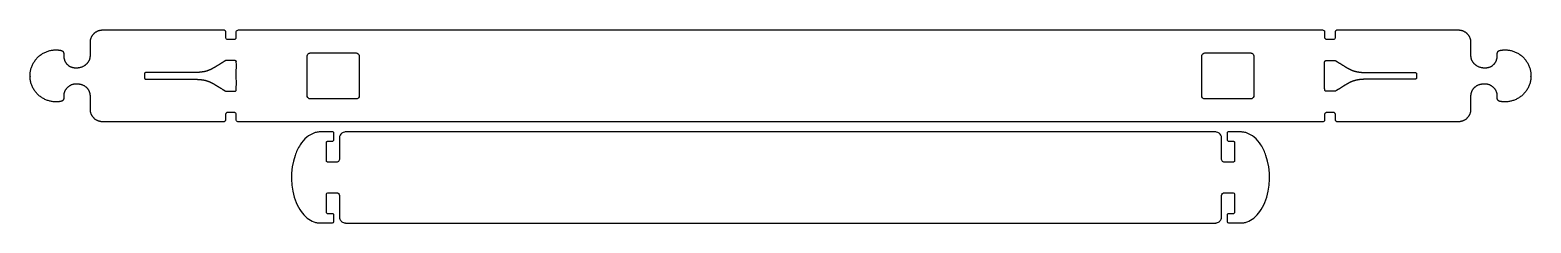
# Model space of a CAD drawing. Header units: millimetres. Extents: x 406 to 896, y 223 to 286.
import ezdxf

# ---------------------------------------------------------------- set-up
doc = ezdxf.new("R2010")
doc.units = ezdxf.units.MM
doc.layers.add('vector-cut', color=5, linetype='Continuous', true_color=0x0000ff)

msp = doc.modelspace()

# ---------------------------------------------------------------- linework, layer by layer
at = {"layer": 'vector-cut'}
for points in [[(429.34, 285.59), (469.08, 285.59)], [(473.75, 285.59), (827.71, 285.59)], [(832.37, 285.59), (872.12, 285.59)], [(788.23, 264.3), (788.23, 264.56), (788.23, 266.66), (788.23, 270.86), (788.23, 275.24), (788.23, 276.34), (788.23, 276.88)], [(789.23, 278.07), (797.02, 278.07), (801.95, 278.07), (803.52, 278.07), (804.08, 278.07)], [(805.23, 276.84), (805.23, 276.58), (805.23, 274.48), (805.23, 270.29), (805.23, 265.9), (805.23, 264.81), (805.23, 264.26)], [(804.23, 263.07), (796.45, 263.07), (792.48, 263.07), (790.2, 263.07), (789.6, 263.07), (789.3, 263.07)], [(469.08, 255.59), (429.34, 255.59)], [(827.71, 255.59), (473.75, 255.59)], [(872.12, 255.59), (832.37, 255.59)], [(792.71, 252.26), (508.75, 252.26)], [(801.27, 252.26), (796.88, 252.26)], [(508.75, 222.5), (792.71, 222.5)]]:
    msp.add_lwpolyline(points, dxfattribs=at)
for points, weights, knots in [([(429.34, 255.59), (427.04, 255.64), (425.43, 257.29), (425.43, 259.59), (425.43, 261.06), (425.43, 262.53), (425.43, 264.01), (425.39, 265.92), (424.18, 267.4), (421.69, 267.87), (421.18, 267.92), (420.64, 267.92), (418.33, 267.87), (416.72, 266.22), (416.72, 263.92), (416.72, 263.7), (416.72, 263.47), (416.72, 263.25), (416.72, 262.75), (416.41, 262.37), (415.92, 262.27), (415.36, 262.15), (414.79, 262.1), (414.22, 262.1), (409.29, 262.1), (405.78, 265.56), (405.73, 270.49), (405.73, 270.52), (405.73, 270.55), (405.73, 270.57), (405.73, 270.61), (405.73, 270.65), (405.73, 270.68), (405.78, 275.62), (409.29, 279.08), (414.22, 279.08), (414.79, 279.08), (415.36, 279.02), (415.92, 278.91), (416.41, 278.81), (416.72, 278.42), (416.72, 277.93), (416.72, 277.7), (416.72, 277.48), (416.72, 277.26), (416.72, 274.96), (418.18, 273.31), (420.54, 273.26), (420.76, 273.26), (421.31, 273.26), (421.6, 273.28), (424.05, 273.75), (425.39, 275.26), (425.43, 277.17), (425.43, 278.64), (425.43, 280.12), (425.43, 281.59), (425.43, 283.89), (427.04, 285.54), (429.34, 285.59)], [0.990991693751, 0.804799302843, 0.807802071592, 1, 1, 1, 1, 0.83893744901, 0.80552313214, 0.926582958481, 0.939995913026, 0.939995913026, 0.763372274045, 0.766220726076, 0.948541269122, 0.948541269122, 0.948541269122, 0.948541269122, 0.806153689655, 0.806153689655, 0.948541269122, 0.96839467405, 0.992017760586, 1.01941052873, 0.821913289792, 0.820370389805, 1.01478182877, 1.01478182877, 1.01478182877, 1.01478182877, 1.01478182877, 1.01478182877, 1.01478182877, 0.820370389805, 0.821913289792, 1.01941052873, 0.992017760586, 0.96839467405, 0.948541269122, 0.806153689655, 0.806153689655, 0.948541269122, 0.948541269122, 0.948541269122, 0.948541269122, 0.766220726076, 0.754281725379, 0.93090536436, 0.939995913026, 0.939995913026, 0.932063860379, 0.811004067086, 0.838937437519, 0.999999866386, 0.999999866386, 0.999999866386, 0.999999866386, 0.807816513295, 0.804799651421, 0.990949280766], [232.42771, 232.42771, 232.42771, 232.42771, 238.612501, 238.612501, 238.612501, 243.031673, 243.031673, 243.031673, 248.333343, 248.333343, 249.842589, 249.842589, 249.842589, 256.02761, 256.02761, 256.02761, 256.559459, 256.559459, 256.559459, 257.928154, 257.928154, 257.928154, 259.763578, 259.763578, 259.763578, 272.99668, 272.99668, 272.99668, 273.012196, 273.012196, 273.012196, 273.034289, 273.034289, 273.034289, 286.267392, 286.267392, 286.267392, 288.102816, 288.102816, 288.102816, 289.471511, 289.471511, 289.471511, 290.00336, 290.00336, 290.00336, 296.188381, 296.188381, 296.898105, 296.898105, 297.697627, 297.697627, 302.999296, 302.999296, 302.999296, 307.418468, 307.418468, 307.418468, 313.60279, 313.60279, 313.60279, 313.60279]), ([(872.12, 285.59), (874.42, 285.54), (876.03, 283.89), (876.03, 281.59), (876.03, 280.12), (876.03, 278.64), (876.03, 277.17), (876.07, 275.26), (877.41, 273.75), (879.86, 273.28), (880.15, 273.26), (880.69, 273.26), (880.92, 273.26), (883.28, 273.31), (884.74, 274.96), (884.74, 277.26), (884.74, 277.48), (884.74, 277.7), (884.74, 277.93), (884.74, 278.42), (885.05, 278.81), (885.53, 278.91), (886.1, 279.02), (886.67, 279.08), (887.24, 279.08), (892.16, 279.08), (895.67, 275.62), (895.73, 270.68), (895.73, 270.65), (895.73, 270.61), (895.73, 270.57), (895.73, 270.55), (895.73, 270.52), (895.73, 270.49), (895.67, 265.56), (892.16, 262.1), (887.24, 262.1), (886.67, 262.1), (886.1, 262.15), (885.53, 262.27), (885.05, 262.37), (884.74, 262.75), (884.74, 263.25), (884.74, 263.47), (884.74, 263.7), (884.74, 263.92), (884.74, 266.22), (883.13, 267.87), (880.82, 267.92), (880.28, 267.92), (879.77, 267.87), (877.28, 267.4), (876.07, 265.92), (876.03, 264.01), (876.03, 262.53), (876.03, 261.06), (876.03, 259.59), (876.03, 257.29), (874.42, 255.64), (872.12, 255.59)], [0.990991692092, 0.804799194317, 0.807801919082, 0.999999866386, 0.999999866386, 0.999999866386, 0.999999866386, 0.838937437519, 0.811004067086, 0.932063860379, 0.939995913026, 0.939995913026, 0.93090536436, 0.754281725379, 0.766220726076, 0.948541269122, 0.948541269122, 0.948541269122, 0.948541269122, 0.806153689655, 0.806153689655, 0.948541269122, 0.96839467405, 0.992017760586, 1.01941052873, 0.821913289792, 0.820370389805, 1.01478182877, 1.01478182877, 1.01478182877, 1.01478182877, 1.01478182877, 1.01478182877, 1.01478182877, 0.820370389805, 0.821913289792, 1.01941052873, 0.992017760586, 0.96839467405, 0.948541269122, 0.806153689655, 0.806153689655, 0.948541269122, 0.948541269122, 0.948541269122, 0.948541269122, 0.766220726076, 0.763372274045, 0.939995913026, 0.939995913026, 0.926582958481, 0.80552313214, 0.83893744901, 1, 1, 1, 1, 0.807802071592, 0.804799302843, 0.990991693751], [101.570991, 101.570991, 101.570991, 101.570991, 107.755783, 107.755783, 107.755783, 112.174955, 112.174955, 112.174955, 117.476625, 117.476625, 118.276146, 118.276146, 118.98587, 118.98587, 125.170891, 125.170891, 125.170891, 125.70274, 125.70274, 125.70274, 127.071435, 127.071435, 127.071435, 128.90686, 128.90686, 128.90686, 142.139962, 142.139962, 142.139962, 142.162055, 142.162055, 142.162055, 142.177571, 142.177571, 142.177571, 155.410673, 155.410673, 155.410673, 157.246098, 157.246098, 157.246098, 158.614792, 158.614792, 158.614792, 159.146641, 159.146641, 159.146641, 165.331662, 165.331662, 165.331662, 166.840908, 166.840908, 172.142579, 172.142579, 172.142579, 176.56175, 176.56175, 176.56175, 182.746541, 182.746541, 182.746541, 182.746541]), ([(464.1, 268.77), (464.55, 268.58), (465.42, 268.17), (466.65, 267.4), (467.24, 267.04), (467.83, 266.68), (468.41, 266.31), (468.59, 266.2), (468.77, 266.09), (468.96, 265.98), (469.13, 265.87), (469.3, 265.76), (469.47, 265.66), (469.52, 265.63), (469.57, 265.61), (469.63, 265.6), (469.66, 265.59), (469.69, 265.59), (469.71, 265.59), (469.77, 265.59), (469.83, 265.59), (469.89, 265.59), (470.02, 265.59), (470.15, 265.59), (470.28, 265.59), (470.8, 265.59), (471.32, 265.59), (471.83, 265.59), (471.96, 265.59), (472.09, 265.59), (472.22, 265.59), (472.28, 265.59), (472.35, 265.59), (472.41, 265.59), (472.47, 265.59), (472.54, 265.59), (472.6, 265.59), (472.87, 265.6), (473.08, 265.82), (473.08, 266.09), (473.08, 269.08), (473.08, 272.08), (473.08, 275.07), (473.08, 275.24), (473.02, 275.39), (472.88, 275.49), (472.81, 275.54), (472.75, 275.57), (472.67, 275.58), (472.6, 275.59), (472.53, 275.59), (472.46, 275.59), (472.23, 275.59), (472.01, 275.59), (471.78, 275.59), (471.43, 275.59), (471.08, 275.59), (470.73, 275.59), (470.56, 275.59), (470.38, 275.59), (470.2, 275.59), (470.12, 275.59), (470.03, 275.59), (469.94, 275.59), (469.9, 275.59), (469.85, 275.59), (469.81, 275.59), (469.78, 275.59), (469.74, 275.59), (469.71, 275.59), (469.62, 275.58), (469.55, 275.56), (469.48, 275.52), (469.46, 275.51), (469.44, 275.5), (469.42, 275.49), (469.36, 275.45), (469.3, 275.41), (469.24, 275.37), (469.11, 275.3), (468.99, 275.22), (468.87, 275.14), (468.62, 274.99), (468.38, 274.84), (468.13, 274.69), (467.67, 274.4), (467.2, 274.11), (466.73, 273.82)], [0.996740578125, 0.996088836215, 0.996088836215, 1, 1, 1, 1, 1, 1, 1, 1, 1, 1, 1, 1, 1, 1, 1, 1, 1, 1, 1, 1, 1, 1, 1, 1, 1, 1, 1, 1, 1, 1, 1, 1, 1, 1, 1, 1, 1, 1, 1, 1, 1, 1, 1, 1, 1, 1, 1, 1, 1, 1, 1, 1, 1, 1, 1, 1, 1, 1, 1, 1, 1, 1, 1, 1, 1, 1, 1, 1, 1, 1, 1, 1, 1, 1, 1, 1, 1, 1, 1, 1, 1, 1, 1, 1, 1], [-15.052734, -15.052734, -15.052734, -15.052734, -13.003804, -10.954873, -10.954873, -10.200624, -10.200624, -10.200624, -9.267902, -9.267902, -9.267902, -8.33518, -8.33518, -8.33518, -7.402458, -7.402458, -7.402458, -6.469737, -6.469737, -6.469737, -5.537015, -5.537015, -5.537015, -4.604293, -4.604293, -4.604293, -3.671572, -3.671572, -3.671572, -2.73885, -2.73885, -2.73885, -1.806128, -1.806128, -1.806128, -0.873407, -0.873407, -0.873407, 0.059315, 0.059315, 0.059315, 0.992037, 0.992037, 0.992037, 1.924759, 1.924759, 1.924759, 2.85748, 2.85748, 2.85748, 3.790202, 3.790202, 3.790202, 4.722924, 4.722924, 4.722924, 5.655645, 5.655645, 5.655645, 6.588367, 6.588367, 6.588367, 7.521089, 7.521089, 7.521089, 8.453811, 8.453811, 8.453811, 9.386532, 9.386532, 9.386532, 10.319254, 10.319254, 10.319254, 11.251976, 11.251976, 11.251976, 12.184697, 12.184697, 12.184697, 13.117419, 13.117419, 13.117419, 14.050141, 14.050141, 14.050141, 14.49428, 14.49428, 14.49428, 14.49428]), ([(837.36, 268.77), (836.91, 268.58), (836.04, 268.17), (834.8, 267.4), (834.22, 267.04), (833.63, 266.68), (833.05, 266.31), (832.87, 266.2), (832.68, 266.09), (832.5, 265.98), (832.33, 265.87), (832.16, 265.76), (831.99, 265.66), (831.94, 265.63), (831.89, 265.61), (831.83, 265.6), (831.8, 265.59), (831.77, 265.59), (831.74, 265.59), (831.69, 265.59), (831.63, 265.59), (831.57, 265.59), (831.44, 265.59), (831.31, 265.59), (831.18, 265.59), (830.66, 265.59), (830.14, 265.59), (829.62, 265.59), (829.5, 265.59), (829.37, 265.59), (829.24, 265.59), (829.18, 265.59), (829.11, 265.59), (829.05, 265.59), (828.99, 265.59), (828.92, 265.59), (828.86, 265.59), (828.59, 265.6), (828.37, 265.82), (828.37, 266.09), (828.37, 269.08), (828.37, 272.08), (828.37, 275.07), (828.37, 275.24), (828.44, 275.39), (828.58, 275.49), (828.64, 275.54), (828.71, 275.57), (828.79, 275.58), (828.86, 275.59), (828.93, 275.59), (829, 275.59), (829.23, 275.59), (829.45, 275.59), (829.68, 275.59), (830.03, 275.59), (830.38, 275.59), (830.73, 275.59), (830.9, 275.59), (831.08, 275.59), (831.25, 275.59), (831.34, 275.59), (831.43, 275.59), (831.52, 275.59), (831.56, 275.59), (831.6, 275.59), (831.65, 275.59), (831.68, 275.59), (831.72, 275.59), (831.75, 275.59), (831.83, 275.58), (831.91, 275.56), (831.98, 275.52), (832, 275.51), (832.02, 275.5), (832.04, 275.49), (832.1, 275.45), (832.16, 275.41), (832.22, 275.37), (832.34, 275.3), (832.47, 275.22), (832.59, 275.14), (832.84, 274.99), (833.08, 274.84), (833.33, 274.69), (833.79, 274.4), (834.26, 274.11), (834.73, 273.82)], [0.996740578125, 0.996088836215, 0.996088836215, 1, 1, 1, 1, 1, 1, 1, 1, 1, 1, 1, 1, 1, 1, 1, 1, 1, 1, 1, 1, 1, 1, 1, 1, 1, 1, 1, 1, 1, 1, 1, 1, 1, 1, 1, 1, 1, 1, 1, 1, 1, 1, 1, 1, 1, 1, 1, 1, 1, 1, 1, 1, 1, 1, 1, 1, 1, 1, 1, 1, 1, 1, 1, 1, 1, 1, 1, 1, 1, 1, 1, 1, 1, 1, 1, 1, 1, 1, 1, 1, 1, 1, 1, 1, 1], [-15.052734, -15.052734, -15.052734, -15.052734, -13.003804, -10.954873, -10.954873, -10.200624, -10.200624, -10.200624, -9.267902, -9.267902, -9.267902, -8.33518, -8.33518, -8.33518, -7.402458, -7.402458, -7.402458, -6.469737, -6.469737, -6.469737, -5.537015, -5.537015, -5.537015, -4.604293, -4.604293, -4.604293, -3.671572, -3.671572, -3.671572, -2.73885, -2.73885, -2.73885, -1.806128, -1.806128, -1.806128, -0.873407, -0.873407, -0.873407, 0.059315, 0.059315, 0.059315, 0.992037, 0.992037, 0.992037, 1.924759, 1.924759, 1.924759, 2.85748, 2.85748, 2.85748, 3.790202, 3.790202, 3.790202, 4.722924, 4.722924, 4.722924, 5.655645, 5.655645, 5.655645, 6.588367, 6.588367, 6.588367, 7.521089, 7.521089, 7.521089, 8.453811, 8.453811, 8.453811, 9.386532, 9.386532, 9.386532, 10.319254, 10.319254, 10.319254, 11.251976, 11.251976, 11.251976, 12.184697, 12.184697, 12.184697, 13.117419, 13.117419, 13.117419, 14.050141, 14.050141, 14.050141, 14.49428, 14.49428, 14.49428, 14.49428]), ([(450.12, 271.69), (449.24, 271.69), (448.36, 271.69), (447.49, 271.69), (446.2, 271.69), (444.92, 271.69), (443.63, 271.69), (443.6, 271.69), (443.57, 271.69), (443.54, 271.69), (443.4, 271.67), (443.26, 271.6), (443.18, 271.48), (443.14, 271.42), (443.11, 271.36), (443.09, 271.29), (443.08, 271.22), (443.08, 271.15), (443.08, 271.08), (443.08, 270.93), (443.08, 270.77), (443.08, 270.62), (443.08, 270.47), (443.08, 270.32), (443.08, 270.16), (443.08, 270.11), (443.08, 269.99), (443.09, 269.94), (443.09, 269.87), (443.11, 269.81), (443.15, 269.75), (443.22, 269.62), (443.34, 269.53), (443.48, 269.5), (443.53, 269.49), (443.57, 269.49), (443.61, 269.49), (444.38, 269.49), (445.14, 269.49), (445.91, 269.49), (448.9, 269.49), (451.9, 269.49), (452.65, 269.49), (453.45, 269.49), (454.26, 269.49), (455.07, 269.49), (455.52, 269.49), (456.44, 269.49), (457.12, 269.49), (457.57, 269.49), (458.01, 269.49), (458.45, 269.49), (458.68, 269.49), (458.9, 269.49), (459.12, 269.49), (459.3, 269.49), (459.47, 269.49), (459.65, 269.49), (459.73, 269.49), (459.82, 269.49), (459.9, 269.48), (460.32, 269.47), (462.51, 269.35), (463.65, 268.95), (464.1, 268.77)], [1, 1, 1, 1, 1, 1, 1, 1, 1, 1, 1, 1, 1, 1, 1, 1, 1, 1, 1, 1, 1, 1, 1, 1, 1, 1, 1, 1, 1, 1, 1, 1, 1, 1, 1, 1, 1, 1, 1, 1, 1, 1, 1, 1, 1, 1, 1, 1, 1, 1, 1, 1, 1, 1, 1, 1, 1, 1, 1, 1, 1, 1, 1, 0.997392320036, 0.996740578125], [24.035862, 24.035862, 24.035862, 24.035862, 24.309339, 24.309339, 24.309339, 25.242061, 25.242061, 25.242061, 26.174783, 26.174783, 26.174783, 27.107504, 27.107504, 27.107504, 28.040226, 28.040226, 28.040226, 28.972948, 28.972948, 28.972948, 29.905669, 29.905669, 29.905669, 30.838391, 30.838391, 30.838391, 31.771113, 31.771113, 31.771113, 32.703835, 32.703835, 32.703835, 33.636556, 33.636556, 33.636556, 34.569278, 34.569278, 34.569278, 35.502, 35.502, 35.502, 36.434721, 36.434721, 36.434721, 37.367443, 37.367443, 37.367443, 38.300165, 38.300165, 38.300165, 39.232886, 39.232886, 39.232886, 40.165608, 40.165608, 40.165608, 41.09833, 41.09833, 41.09833, 41.216306, 41.216306, 41.216306, 41.758514, 45.856375, 45.856375, 45.856375, 45.856375]), ([(464.1, 272.41), (463.65, 272.22), (462.51, 271.82), (460.32, 271.7), (459.9, 271.69), (459.82, 271.69), (459.73, 271.69), (459.65, 271.69), (459.47, 271.68), (459.3, 271.68), (459.12, 271.68), (458.9, 271.68), (458.68, 271.68), (458.45, 271.68), (458.01, 271.68), (457.57, 271.68), (457.12, 271.68), (456.44, 271.68), (455.52, 271.68), (455.07, 271.68), (454.26, 271.68), (453.45, 271.68), (452.65, 271.68), (452.27, 271.69), (451.34, 271.69), (450.12, 271.69)], [0.996740578125, 0.997392320036, 1, 1, 1, 1, 1, 1, 1, 1, 1, 1, 1, 1, 1, 1, 1, 1, 1, 1, 1, 1, 1, 1, 1, 1], [-45.856375, -45.856375, -45.856375, -45.856375, -41.758514, -41.216306, -41.216306, -41.216306, -41.09833, -41.09833, -41.09833, -40.165608, -40.165608, -40.165608, -39.232886, -39.232886, -39.232886, -38.300165, -38.300165, -38.300165, -37.367443, -37.367443, -37.367443, -36.434721, -36.434721, -36.434721, -35.96836, -35.96836, -35.96836, -35.96836]), ([(466.73, 273.82), (466.35, 273.59), (465.31, 272.96), (464.55, 272.59), (464.1, 272.41)], [0.999679163022, 0.999083321958, 0.996088836215, 0.996088836215, 0.996740578125], [11.467105, 11.467105, 11.467105, 11.467105, 13.003804, 15.052734, 15.052734, 15.052734, 15.052734]), ([(834.73, 273.82), (835.11, 273.59), (836.14, 272.96), (836.91, 272.59), (837.36, 272.41)], [0.999679163022, 0.999083321958, 0.996088836215, 0.996088836215, 0.996740578125], [11.467105, 11.467105, 11.467105, 11.467105, 13.003804, 15.052734, 15.052734, 15.052734, 15.052734]), ([(837.36, 272.41), (837.81, 272.22), (838.95, 271.82), (841.14, 271.7), (841.56, 271.69), (841.64, 271.69), (841.73, 271.69), (841.81, 271.69), (841.99, 271.68), (842.16, 271.68), (842.34, 271.68), (842.56, 271.68), (842.78, 271.68), (843, 271.68), (843.45, 271.68), (843.89, 271.68), (844.33, 271.68), (845.02, 271.68), (845.94, 271.68), (846.39, 271.68), (847.2, 271.68), (848.01, 271.68), (848.81, 271.68), (849.19, 271.69), (850.12, 271.69), (851.34, 271.69)], [0.996740578125, 0.997392320036, 1, 1, 1, 1, 1, 1, 1, 1, 1, 1, 1, 1, 1, 1, 1, 1, 1, 1, 1, 1, 1, 1, 1, 1], [-45.856375, -45.856375, -45.856375, -45.856375, -41.758514, -41.216306, -41.216306, -41.216306, -41.09833, -41.09833, -41.09833, -40.165608, -40.165608, -40.165608, -39.232886, -39.232886, -39.232886, -38.300165, -38.300165, -38.300165, -37.367443, -37.367443, -37.367443, -36.434721, -36.434721, -36.434721, -35.96836, -35.96836, -35.96836, -35.96836]), ([(851.34, 271.69), (852.22, 271.69), (853.09, 271.69), (853.97, 271.69), (855.26, 271.69), (856.54, 271.69), (857.83, 271.69), (857.86, 271.69), (857.89, 271.69), (857.92, 271.69), (858.06, 271.67), (858.19, 271.6), (858.28, 271.48), (858.32, 271.42), (858.35, 271.36), (858.36, 271.29), (858.38, 271.22), (858.37, 271.15), (858.37, 271.08), (858.37, 270.93), (858.37, 270.77), (858.37, 270.62), (858.37, 270.47), (858.37, 270.32), (858.37, 270.16), (858.37, 270.11), (858.38, 269.99), (858.37, 269.94), (858.37, 269.87), (858.35, 269.81), (858.31, 269.75), (858.24, 269.62), (858.12, 269.53), (857.98, 269.5), (857.93, 269.49), (857.89, 269.49), (857.85, 269.49), (857.08, 269.49), (856.32, 269.49), (855.55, 269.49), (852.56, 269.49), (849.56, 269.49), (848.81, 269.49), (848.01, 269.49), (847.2, 269.49), (846.39, 269.49), (845.94, 269.49), (845.02, 269.49), (844.33, 269.49), (843.89, 269.49), (843.45, 269.49), (843, 269.49), (842.78, 269.49), (842.56, 269.49), (842.34, 269.49), (842.16, 269.49), (841.99, 269.49), (841.81, 269.49), (841.73, 269.49), (841.64, 269.49), (841.56, 269.48), (841.14, 269.47), (838.95, 269.35), (837.81, 268.95), (837.36, 268.77)], [1, 1, 1, 1, 1, 1, 1, 1, 1, 1, 1, 1, 1, 1, 1, 1, 1, 1, 1, 1, 1, 1, 1, 1, 1, 1, 1, 1, 1, 1, 1, 1, 1, 1, 1, 1, 1, 1, 1, 1, 1, 1, 1, 1, 1, 1, 1, 1, 1, 1, 1, 1, 1, 1, 1, 1, 1, 1, 1, 1, 1, 1, 1, 0.997392320036, 0.996740578125], [24.035862, 24.035862, 24.035862, 24.035862, 24.309339, 24.309339, 24.309339, 25.242061, 25.242061, 25.242061, 26.174783, 26.174783, 26.174783, 27.107504, 27.107504, 27.107504, 28.040226, 28.040226, 28.040226, 28.972948, 28.972948, 28.972948, 29.905669, 29.905669, 29.905669, 30.838391, 30.838391, 30.838391, 31.771113, 31.771113, 31.771113, 32.703835, 32.703835, 32.703835, 33.636556, 33.636556, 33.636556, 34.569278, 34.569278, 34.569278, 35.502, 35.502, 35.502, 36.434721, 36.434721, 36.434721, 37.367443, 37.367443, 37.367443, 38.300165, 38.300165, 38.300165, 39.232886, 39.232886, 39.232886, 40.165608, 40.165608, 40.165608, 41.09833, 41.09833, 41.09833, 41.216306, 41.216306, 41.216306, 41.758514, 45.856375, 45.856375, 45.856375, 45.856375])]:
    msp.add_rational_spline(points, weights, degree=3, knots=knots, dxfattribs=at)
for points, knots in [([(469.08, 285.59), (469.36, 285.59), (469.58, 285.36), (469.58, 285.09), (469.58, 284.73), (469.58, 284.38), (469.58, 284.02), (469.58, 283.85), (469.58, 283.68), (469.58, 283.51), (469.58, 283.43), (469.58, 283.34), (469.58, 283.26), (469.58, 283.22), (469.58, 283.17), (469.58, 283.13), (469.58, 283.07), (469.59, 283.01), (469.6, 282.96), (469.65, 282.78), (469.79, 282.65), (469.96, 282.6), (470.05, 282.58), (470.13, 282.59), (470.22, 282.59), (470.31, 282.59), (470.41, 282.59), (470.5, 282.59), (470.86, 282.59), (471.21, 282.59), (471.57, 282.59), (471.81, 282.59), (472.05, 282.59), (472.14, 282.59), (472.2, 282.59), (472.26, 282.59), (472.32, 282.59), (472.37, 282.59), (472.42, 282.59), (472.47, 282.59), (472.56, 282.6), (472.64, 282.61), (472.72, 282.64), (472.87, 282.7), (473, 282.8), (473.06, 282.96), (473.08, 283.02), (473.08, 283.07), (473.08, 283.13), (473.08, 283.17), (473.08, 283.22), (473.08, 283.26), (473.08, 283.34), (473.08, 283.43), (473.08, 283.51), (473.08, 283.68), (473.08, 283.85), (473.08, 284.02), (473.08, 284.38), (473.08, 284.73), (473.08, 285.09), (473.08, 285.25), (473.19, 285.38), (473.31, 285.47), (473.44, 285.55), (473.6, 285.59), (473.75, 285.59)], [52.72475, 52.72475, 52.72475, 52.72475, 53.72475, 53.72475, 53.72475, 54.72475, 54.72475, 54.72475, 55.72475, 55.72475, 55.72475, 56.72475, 56.72475, 56.72475, 57.72475, 57.72475, 57.72475, 58.72475, 58.72475, 58.72475, 59.72475, 59.72475, 59.72475, 60.72475, 60.72475, 60.72475, 61.72475, 61.72475, 61.72475, 62.72475, 62.72475, 62.72475, 63.72475, 63.72475, 63.72475, 64.72475, 64.72475, 64.72475, 65.72475, 65.72475, 65.72475, 66.72475, 66.72475, 66.72475, 67.72475, 67.72475, 67.72475, 68.72475, 68.72475, 68.72475, 69.72475, 69.72475, 69.72475, 70.72475, 70.72475, 70.72475, 71.72475, 71.72475, 71.72475, 72.72475, 72.72475, 72.72475, 73.72475, 73.72475, 73.72475, 74.72475, 74.72475, 74.72475, 74.72475]), ([(827.71, 285.59), (827.86, 285.59), (828.02, 285.55), (828.15, 285.47), (828.27, 285.38), (828.37, 285.25), (828.37, 285.09), (828.37, 284.73), (828.37, 284.38), (828.37, 284.02), (828.37, 283.85), (828.37, 283.68), (828.37, 283.51), (828.37, 283.43), (828.37, 283.34), (828.37, 283.26), (828.37, 283.22), (828.37, 283.17), (828.37, 283.13), (828.37, 283.07), (828.38, 283.02), (828.4, 282.96), (828.45, 282.8), (828.59, 282.7), (828.74, 282.64), (828.82, 282.61), (828.9, 282.6), (828.99, 282.59), (829.04, 282.59), (829.09, 282.59), (829.14, 282.59), (829.2, 282.59), (829.26, 282.59), (829.32, 282.59), (829.41, 282.59), (829.65, 282.59), (829.89, 282.59), (830.25, 282.59), (830.6, 282.59), (830.96, 282.59), (831.05, 282.59), (831.15, 282.59), (831.24, 282.59), (831.33, 282.59), (831.41, 282.58), (831.49, 282.6), (831.67, 282.65), (831.81, 282.78), (831.86, 282.96), (831.87, 283.01), (831.87, 283.07), (831.87, 283.13), (831.87, 283.17), (831.87, 283.22), (831.87, 283.26), (831.87, 283.34), (831.87, 283.43), (831.87, 283.51), (831.87, 283.68), (831.87, 283.85), (831.87, 284.02), (831.87, 284.38), (831.87, 284.73), (831.87, 285.09), (831.87, 285.36), (832.1, 285.59), (832.37, 285.59)], [78.72475, 78.72475, 78.72475, 78.72475, 79.724751, 79.724751, 79.724751, 80.724751, 80.724751, 80.724751, 81.724751, 81.724751, 81.724751, 82.724751, 82.724751, 82.724751, 83.724751, 83.724751, 83.724751, 84.724751, 84.724751, 84.724751, 85.724751, 85.724751, 85.724751, 86.724751, 86.724751, 86.724751, 87.724751, 87.724751, 87.724751, 88.724751, 88.724751, 88.724751, 89.724751, 89.724751, 89.724751, 90.724751, 90.724751, 90.724751, 91.724751, 91.724751, 91.724751, 92.724751, 92.724751, 92.724751, 93.724751, 93.724751, 93.724751, 94.724751, 94.724751, 94.724751, 95.724751, 95.724751, 95.724751, 96.724751, 96.724751, 96.724751, 97.724751, 97.724751, 97.724751, 98.724751, 98.724751, 98.724751, 99.724751, 99.724751, 99.724751, 100.724751, 100.724751, 100.724751, 100.724751]), ([(497.23, 263.07), (499.82, 263.07), (502.42, 263.07), (505.01, 263.07), (506.33, 263.07), (507.66, 263.07), (508.98, 263.07), (509.74, 263.07), (510.5, 263.07), (511.26, 263.07), (511.46, 263.07), (511.66, 263.07), (511.85, 263.07), (511.96, 263.07), (512.06, 263.07), (512.16, 263.07), (512.21, 263.07), (512.26, 263.07), (512.31, 263.08), (512.48, 263.09), (512.63, 263.14), (512.77, 263.23), (512.96, 263.35), (513.1, 263.54), (513.18, 263.75), (513.21, 263.85), (513.23, 263.95), (513.23, 264.05), (513.23, 264.14), (513.23, 264.22), (513.23, 264.3), (513.23, 264.39), (513.23, 264.48), (513.23, 264.56), (513.23, 265.26), (513.23, 265.96), (513.23, 266.66), (513.23, 268.06), (513.23, 269.46), (513.23, 270.86), (513.23, 272.32), (513.23, 273.78), (513.23, 275.24), (513.23, 275.61), (513.23, 275.97), (513.23, 276.34), (513.23, 276.52), (513.23, 276.7), (513.23, 276.88), (513.23, 277.02), (513.24, 277.15), (513.21, 277.28), (513.11, 277.74), (512.7, 278.07), (512.23, 278.07), (509.63, 278.07), (507.04, 278.07), (504.44, 278.07), (502.8, 278.07), (501.15, 278.07), (499.5, 278.07), (498.98, 278.07), (498.46, 278.07), (497.94, 278.07), (497.75, 278.07), (497.56, 278.07), (497.38, 278.07), (497.28, 278.07), (497.19, 278.08), (497.09, 278.06), (496.94, 278.04), (496.81, 277.99), (496.69, 277.91), (496.5, 277.79), (496.35, 277.61), (496.28, 277.39), (496.25, 277.29), (496.23, 277.19), (496.23, 277.09), (496.23, 277.01), (496.23, 276.92), (496.23, 276.84), (496.23, 276.75), (496.23, 276.67), (496.23, 276.58), (496.23, 275.88), (496.23, 275.18), (496.23, 274.48), (496.23, 273.08), (496.23, 271.68), (496.23, 270.29), (496.23, 268.82), (496.23, 267.36), (496.23, 265.9), (496.23, 265.54), (496.23, 265.17), (496.23, 264.81), (496.23, 264.62), (496.23, 264.44), (496.23, 264.26), (496.23, 264.13), (496.22, 264), (496.25, 263.87), (496.35, 263.4), (496.76, 263.07), (497.23, 263.07)], [-36, -36, -36, -36, -35, -35, -35, -34, -34, -34, -33, -33, -33, -32, -32, -32, -31, -31, -31, -30, -30, -30, -29, -29, -29, -28, -28, -28, -27, -27, -27, -26, -26, -26, -25, -25, -25, -24, -24, -24, -23, -23, -23, -22, -22, -22, -21, -21, -21, -20, -20, -20, -19, -19, -19, -18, -18, -18, -17, -17, -17, -16, -16, -16, -15, -15, -15, -14, -14, -14, -13, -13, -13, -12, -12, -12, -11, -11, -11, -10, -10, -10, -9, -9, -9, -8, -8, -8, -7, -7, -7, -6, -6, -6, -5, -5, -5, -4, -4, -4, -3, -3, -3, -2, -2, -2, -1, -1, -1, -1]), ([(473.75, 255.59), (473.6, 255.59), (473.44, 255.63), (473.31, 255.71), (473.19, 255.79), (473.08, 255.93), (473.08, 256.09), (473.08, 256.44), (473.08, 256.8), (473.08, 257.16), (473.08, 257.33), (473.08, 257.49), (473.08, 257.66), (473.08, 257.75), (473.08, 257.83), (473.08, 257.92), (473.08, 257.96), (473.08, 258), (473.08, 258.05), (473.08, 258.11), (473.08, 258.16), (473.06, 258.22), (473, 258.37), (472.87, 258.48), (472.72, 258.53), (472.64, 258.56), (472.56, 258.58), (472.47, 258.59), (472.42, 258.59), (472.37, 258.59), (472.32, 258.59), (472.27, 258.59), (472.22, 258.59), (472.17, 258.59), (472.17, 258.59), (471.87, 258.59), (471.57, 258.59), (471.21, 258.59), (470.86, 258.59), (470.5, 258.59), (470.41, 258.59), (470.31, 258.59), (470.22, 258.59), (470.13, 258.59), (470.05, 258.59), (469.96, 258.57), (469.79, 258.53), (469.65, 258.4), (469.6, 258.22), (469.59, 258.16), (469.58, 258.11), (469.58, 258.05), (469.58, 258), (469.58, 257.96), (469.58, 257.92), (469.58, 257.83), (469.58, 257.75), (469.58, 257.66), (469.58, 257.49), (469.58, 257.33), (469.58, 257.16), (469.58, 256.8), (469.58, 256.44), (469.58, 256.09), (469.58, 255.81), (469.36, 255.59), (469.08, 255.59)], [209.587125, 209.587125, 209.587125, 209.587125, 210.587125, 210.587125, 210.587125, 211.587125, 211.587125, 211.587125, 212.587125, 212.587125, 212.587125, 213.587125, 213.587125, 213.587125, 214.587125, 214.587125, 214.587125, 215.587125, 215.587125, 215.587125, 216.587125, 216.587125, 216.587125, 217.587125, 217.587125, 217.587125, 218.587125, 218.587125, 218.587125, 219.587126, 219.587126, 219.587126, 220.587126, 220.587126, 220.587126, 221.587126, 221.587126, 221.587126, 222.587126, 222.587126, 222.587126, 223.587126, 223.587126, 223.587126, 224.587126, 224.587126, 224.587126, 225.587126, 225.587126, 225.587126, 226.587126, 226.587126, 226.587126, 227.587126, 227.587126, 227.587126, 228.587126, 228.587126, 228.587126, 229.587126, 229.587126, 229.587126, 230.587126, 230.587126, 230.587126, 231.587126, 231.587126, 231.587126, 231.587126]), ([(832.37, 255.59), (832.1, 255.59), (831.87, 255.81), (831.87, 256.09), (831.87, 256.44), (831.87, 256.8), (831.87, 257.16), (831.87, 257.33), (831.87, 257.49), (831.87, 257.66), (831.87, 257.75), (831.87, 257.83), (831.87, 257.92), (831.87, 257.96), (831.87, 258), (831.87, 258.05), (831.87, 258.11), (831.87, 258.16), (831.86, 258.22), (831.81, 258.4), (831.67, 258.53), (831.49, 258.57), (831.41, 258.59), (831.33, 258.59), (831.24, 258.59), (831.15, 258.59), (831.05, 258.59), (830.96, 258.59), (830.6, 258.59), (830.25, 258.59), (829.89, 258.59), (829.59, 258.59), (829.29, 258.59), (829.29, 258.59), (829.24, 258.59), (829.19, 258.59), (829.14, 258.59), (829.09, 258.59), (829.04, 258.59), (828.99, 258.59), (828.9, 258.58), (828.82, 258.56), (828.74, 258.53), (828.59, 258.48), (828.45, 258.37), (828.4, 258.22), (828.38, 258.16), (828.37, 258.11), (828.37, 258.05), (828.37, 258), (828.37, 257.96), (828.37, 257.92), (828.37, 257.83), (828.37, 257.75), (828.37, 257.66), (828.37, 257.49), (828.37, 257.33), (828.37, 257.16), (828.37, 256.8), (828.37, 256.44), (828.37, 256.09), (828.37, 255.93), (828.27, 255.79), (828.15, 255.71), (828.02, 255.63), (827.86, 255.59), (827.71, 255.59)], [183.587125, 183.587125, 183.587125, 183.587125, 184.587125, 184.587125, 184.587125, 185.587125, 185.587125, 185.587125, 186.587125, 186.587125, 186.587125, 187.587125, 187.587125, 187.587125, 188.587125, 188.587125, 188.587125, 189.587125, 189.587125, 189.587125, 190.587125, 190.587125, 190.587125, 191.587125, 191.587125, 191.587125, 192.587125, 192.587125, 192.587125, 193.587125, 193.587125, 193.587125, 194.587125, 194.587125, 194.587125, 195.587125, 195.587125, 195.587125, 196.587125, 196.587125, 196.587125, 197.587125, 197.587125, 197.587125, 198.587125, 198.587125, 198.587125, 199.587125, 199.587125, 199.587125, 200.587125, 200.587125, 200.587125, 201.587125, 201.587125, 201.587125, 202.587125, 202.587125, 202.587125, 203.587125, 203.587125, 203.587125, 204.587125, 204.587125, 204.587125, 205.587125, 205.587125, 205.587125, 205.587125]), ([(508.75, 252.26), (508.62, 252.26), (508.53, 252.25), (508.39, 252.23), (508.09, 252.17), (507.81, 252.05), (507.56, 251.87), (507.06, 251.5), (506.76, 250.92), (506.75, 250.29), (506.75, 250.14), (506.75, 249.99), (506.75, 249.84), (506.75, 249.69), (506.75, 249.54), (506.75, 249.39), (506.75, 249.08), (506.75, 248.78), (506.75, 244.23), (506.75, 243.93), (506.75, 243.77), (506.75, 243.62), (506.75, 243.47), (506.75, 243.31), (506.75, 243.2), (506.69, 243.04), (506.58, 242.74), (506.33, 242.51), (506.03, 242.43), (505.87, 242.38), (505.77, 242.39), (503.14, 242.39), (503.09, 242.39), (502.98, 242.39), (502.93, 242.39), (502.85, 242.4), (502.79, 242.42), (502.72, 242.47), (502.59, 242.55), (502.5, 242.69), (502.49, 242.84), (502.48, 242.87), (502.48, 243.04), (502.48, 243.07), (502.48, 243.15), (502.48, 243.22), (502.48, 243.3), (502.48, 243.9), (502.48, 248.71), (502.48, 248.79), (502.48, 248.84), (502.51, 248.92), (502.53, 249), (502.57, 249.07), (502.63, 249.12), (502.69, 249.18), (502.76, 249.22), (502.83, 249.25), (502.92, 249.27), (502.97, 249.27), (503.05, 249.27), (503.29, 249.27), (503.53, 249.27), (503.76, 249.27), (503.78, 249.27), (503.8, 249.27), (503.81, 249.27), (503.98, 249.27), (504.14, 249.27), (504.31, 249.27), (504.38, 249.27), (504.44, 249.27), (504.51, 249.27), (504.53, 249.27), (504.54, 249.27), (504.55, 249.27), (504.67, 249.29), (504.76, 249.35), (504.83, 249.43), (504.91, 249.53), (504.95, 249.64), (504.95, 249.76), (504.95, 249.91), (504.95, 250.06), (504.95, 250.21), (504.95, 250.36), (504.95, 250.52), (504.95, 250.67), (504.95, 250.98), (504.95, 251.28), (504.95, 251.59), (504.95, 251.66), (504.95, 251.72), (504.95, 251.79), (504.95, 251.82), (504.95, 251.85), (504.94, 251.88), (504.93, 251.94), (504.91, 251.99), (504.88, 252.05), (504.82, 252.14), (504.73, 252.22), (504.62, 252.25), (504.6, 252.26), (504.57, 252.26), (504.54, 252.27), (504.52, 252.27), (504.5, 252.27), (504.48, 252.27), (504.39, 252.27), (504.29, 252.27), (504.2, 252.27), (503.86, 252.27), (503.53, 252.27), (500.85, 252.27), (500.69, 252.27), (500.54, 252.27), (500.38, 252.27), (500.18, 252.26), (499.98, 252.25), (499.78, 252.23), (499.36, 252.18), (498.96, 252.09), (498.56, 251.95), (497.65, 251.65), (496.83, 251.16), (496.1, 250.55), (495.24, 249.83), (494.51, 248.95), (493.9, 248.01), (493.21, 246.94), (492.67, 245.77), (492.25, 244.57), (490.59, 239.8), (490.68, 233.86), (492.65, 229.17), (493.07, 228.16), (493.59, 227.18), (494.23, 226.28), (494.8, 225.48), (495.46, 224.74), (496.22, 224.13), (496.87, 223.6), (497.6, 223.17), (498.39, 222.88), (498.75, 222.75), (499.11, 222.66), (499.48, 222.59), (499.66, 222.56), (499.83, 222.54), (500.01, 222.53), (500.2, 222.51), (500.39, 222.51), (500.58, 222.51), (504.23, 222.51), (504.5, 222.51), (504.77, 222.51), (504.95, 222.76), (504.95, 223), (504.95, 223.24), (504.95, 223.75), (504.95, 223.99), (504.95, 224.32), (504.95, 224.65), (504.95, 224.98), (504.95, 225.02), (504.95, 225.06), (504.94, 225.1), (504.94, 225.13), (504.93, 225.16), (504.92, 225.19), (504.9, 225.25), (504.87, 225.3), (504.83, 225.35), (504.75, 225.44), (504.64, 225.5), (504.52, 225.51), (504.46, 225.51), (504.41, 225.51), (504.35, 225.51), (504.25, 225.51), (504.16, 225.51), (504.07, 225.51), (503.81, 225.51), (503.56, 225.51), (503.3, 225.51), (503.21, 225.51), (503.12, 225.51), (503.04, 225.51), (502.95, 225.51), (502.89, 225.51), (502.8, 225.54), (502.72, 225.58), (502.65, 225.62), (502.6, 225.69), (502.54, 225.76), (502.51, 225.83), (502.49, 225.92), (502.48, 225.98), (502.48, 226.1), (502.48, 226.16), (502.48, 226.33), (502.48, 226.49), (502.48, 226.66), (502.48, 231.6), (502.48, 231.69), (502.48, 231.77), (502.48, 231.85), (502.48, 231.94), (502.49, 232), (502.52, 232.08), (502.59, 232.24), (502.74, 232.36), (502.91, 232.38), (502.96, 232.39), (505.78, 232.39), (506.02, 232.38), (506.25, 232.29), (506.43, 232.12), (506.61, 231.96), (506.72, 231.73), (506.75, 231.48), (506.75, 231.46), (506.75, 231.43), (506.75, 231.4), (506.75, 231.24), (506.75, 231.08), (506.75, 230.92), (506.75, 224.74), (506.75, 224.6), (506.75, 224.46), (506.76, 224.32), (506.77, 224.22), (506.78, 224.13), (506.81, 224.04), (506.85, 223.85), (506.92, 223.68), (507.01, 223.51), (507.2, 223.19), (507.47, 222.93), (507.79, 222.75), (507.96, 222.66), (508.13, 222.59), (508.32, 222.55), (508.41, 222.53), (508.51, 222.52), (508.6, 222.51), (508.65, 222.51), (508.7, 222.5), (508.75, 222.5)], [9.026255, 9.026255, 9.026255, 9.026255, 9.88843, 9.88843, 9.88843, 10.876033, 10.876033, 10.876033, 11.863636, 11.863636, 11.863636, 12.85124, 12.85124, 12.85124, 13.838843, 13.838843, 13.838843, 14.826446, 16.801653, 16.801653, 16.801653, 17.789256, 17.789256, 17.789256, 18.77686, 18.77686, 18.77686, 19.764463, 19.764463, 19.764463, 20.752066, 20.752066, 23.714876, 24.702479, 24.702479, 24.702479, 25.690083, 25.690083, 25.690083, 26.677686, 26.677686, 26.677686, 27.665289, 27.665289, 27.665289, 28.652893, 28.652893, 28.652893, 29.640496, 30.628099, 31.615702, 31.615702, 31.615702, 32.603306, 32.603306, 32.603306, 33.590909, 33.590909, 33.590909, 34.578512, 34.578512, 34.578512, 35.566116, 35.566116, 35.566116, 36.553719, 36.553719, 36.553719, 37.541322, 37.541322, 37.541322, 38.528926, 38.528926, 38.528926, 39.516529, 39.516529, 39.516529, 40.504132, 40.504132, 40.504132, 41.491736, 41.491736, 41.491736, 42.479339, 42.479339, 42.479339, 43.466942, 43.466942, 43.466942, 44.454545, 44.454545, 44.454545, 45.442149, 45.442149, 45.442149, 46.429752, 46.429752, 46.429752, 47.417355, 47.417355, 47.417355, 48.404959, 48.404959, 48.404959, 49.392562, 49.392562, 49.392562, 50.380165, 50.380165, 50.380165, 51.367769, 51.367769, 51.367769, 52.355372, 52.355372, 54.330579, 55.318182, 55.318182, 55.318182, 56.305785, 56.305785, 56.305785, 57.293388, 57.293388, 57.293388, 58.280992, 58.280992, 58.280992, 59.268595, 59.268595, 59.268595, 60.256198, 60.256198, 60.256198, 61.243802, 61.243802, 61.243802, 62.231405, 62.231405, 62.231405, 63.219008, 63.219008, 63.219008, 64.206612, 64.206612, 64.206612, 65.194215, 65.194215, 65.194215, 66.181818, 66.181818, 66.181818, 67.169421, 67.169421, 71.119835, 71.119835, 71.119835, 72.107438, 72.107438, 72.107438, 73.095041, 73.095041, 73.095041, 74.082645, 74.082645, 74.082645, 75.070248, 75.070248, 75.070248, 76.057851, 76.057851, 76.057851, 77.045455, 77.045455, 77.045455, 78.033058, 78.033058, 78.033058, 79.020661, 79.020661, 79.020661, 80.008264, 80.008264, 80.008264, 80.995868, 80.995868, 80.995868, 81.983471, 81.983471, 81.983471, 82.971074, 82.971074, 82.971074, 83.958678, 83.958678, 83.958678, 84.946281, 84.946281, 84.946281, 85.933884, 85.933884, 85.933884, 86.921488, 86.921488, 86.921488, 88.896694, 89.884298, 89.884298, 89.884298, 90.871901, 90.871901, 90.871901, 91.859504, 91.859504, 91.859504, 92.847107, 98.772727, 99.760331, 99.760331, 99.760331, 100.747934, 100.747934, 100.747934, 101.735537, 101.735537, 101.735537, 102.72314, 102.72314, 102.72314, 105.68595, 106.673554, 106.673554, 106.673554, 107.661157, 107.661157, 107.661157, 108.64876, 108.64876, 108.64876, 109.636364, 109.636364, 109.636364, 110.623967, 110.623967, 110.623967, 111.61157, 111.61157, 111.61157, 112.599174, 112.599174, 112.599174, 112.599174]), ([(792.71, 222.5), (792.75, 222.5), (792.76, 222.5), (792.81, 222.51), (792.85, 222.51), (792.95, 222.52), (793.05, 222.53), (793.14, 222.55), (793.33, 222.59), (793.5, 222.66), (793.67, 222.75), (793.99, 222.93), (794.26, 223.19), (794.45, 223.51), (794.54, 223.68), (794.61, 223.85), (794.65, 224.04), (794.68, 224.13), (794.69, 224.22), (794.7, 224.32), (794.71, 224.46), (794.71, 224.6), (794.71, 224.74), (794.71, 225.56), (794.71, 226.38), (794.71, 227.21), (794.71, 228.03), (794.71, 228.86), (794.71, 229.68), (794.71, 230.09), (794.71, 230.5), (794.71, 230.92), (794.71, 231.08), (794.71, 231.24), (794.71, 231.4), (794.71, 231.43), (794.71, 231.46), (794.71, 231.48), (794.74, 231.73), (794.85, 231.96), (795.03, 232.12), (795.21, 232.29), (795.44, 232.38), (795.68, 232.39), (795.74, 232.39), (795.8, 232.39), (795.86, 232.39), (795.92, 232.39), (795.99, 232.39), (796.05, 232.39), (796.44, 232.39), (796.82, 232.39), (797.2, 232.39), (797.35, 232.39), (797.49, 232.39), (797.64, 232.39), (797.78, 232.39), (797.92, 232.39), (798.07, 232.39), (798.15, 232.39), (798.23, 232.39), (798.31, 232.39), (798.36, 232.39), (798.5, 232.39), (798.55, 232.38), (798.72, 232.36), (798.87, 232.24), (798.94, 232.08), (798.97, 232), (798.98, 231.94), (798.98, 231.85), (798.98, 231.77), (798.98, 231.69), (798.98, 231.6), (798.98, 231.27), (798.98, 230.94), (798.98, 230.61), (798.98, 229.29), (798.98, 227.98), (798.98, 226.66), (798.98, 226.49), (798.98, 226.33), (798.98, 226.16), (798.98, 226.1), (798.98, 225.98), (798.97, 225.92), (798.95, 225.83), (798.92, 225.76), (798.86, 225.69), (798.81, 225.62), (798.74, 225.58), (798.66, 225.54), (798.57, 225.51), (798.51, 225.51), (798.42, 225.51), (798.33, 225.51), (798.24, 225.51), (798.16, 225.51), (797.9, 225.51), (797.65, 225.51), (797.39, 225.51), (797.3, 225.51), (797.2, 225.51), (797.11, 225.51), (797.05, 225.51), (796.99, 225.51), (796.94, 225.51), (796.81, 225.5), (796.71, 225.44), (796.63, 225.35), (796.59, 225.3), (796.56, 225.25), (796.54, 225.19), (796.53, 225.16), (796.52, 225.13), (796.51, 225.1), (796.51, 225.06), (796.51, 225.02), (796.51, 224.97), (796.51, 224.65), (796.51, 224.32), (796.51, 223.99), (796.51, 223.82), (796.51, 223.66), (796.51, 223.49), (796.51, 223.33), (796.51, 223.17), (796.51, 223), (796.51, 222.76), (796.69, 222.51), (796.96, 222.51), (797.17, 222.51), (797.38, 222.51), (797.59, 222.51), (797.8, 222.51), (798.01, 222.51), (798.22, 222.51), (798.29, 222.51), (798.36, 222.51), (798.43, 222.51), (798.59, 222.51), (798.74, 222.51), (798.9, 222.51), (799.56, 222.51), (800.22, 222.51), (800.88, 222.51), (801.07, 222.51), (801.26, 222.51), (801.45, 222.53), (801.63, 222.54), (801.8, 222.56), (801.98, 222.59), (802.35, 222.66), (802.71, 222.75), (803.07, 222.88), (803.86, 223.17), (804.59, 223.6), (805.24, 224.13), (806, 224.74), (806.66, 225.48), (807.23, 226.28), (807.86, 227.18), (808.39, 228.16), (808.81, 229.18), (810.77, 233.86), (810.87, 239.8), (809.21, 244.57), (808.79, 245.77), (808.25, 246.94), (807.56, 248.01), (806.95, 248.95), (806.22, 249.83), (805.36, 250.55), (804.63, 251.16), (803.81, 251.65), (802.9, 251.95), (802.5, 252.09), (802.1, 252.18), (801.68, 252.23), (801.54, 252.24), (801.41, 252.25), (801.27, 252.26)], [127.681856, 127.681856, 127.681856, 127.681856, 128.400826, 129.38843, 129.38843, 129.38843, 130.376033, 130.376033, 130.376033, 131.363636, 131.363636, 131.363636, 132.35124, 132.35124, 132.35124, 133.338843, 133.338843, 133.338843, 134.326446, 134.326446, 134.326446, 135.31405, 135.31405, 135.31405, 136.301653, 136.301653, 136.301653, 137.289256, 137.289256, 137.289256, 138.27686, 138.27686, 138.27686, 139.264463, 139.264463, 139.264463, 140.252066, 140.252066, 140.252066, 141.239669, 141.239669, 141.239669, 142.227273, 142.227273, 142.227273, 143.214876, 143.214876, 143.214876, 144.202479, 144.202479, 144.202479, 145.190083, 145.190083, 145.190083, 146.177686, 146.177686, 146.177686, 147.165289, 147.165289, 147.165289, 148.152893, 148.152893, 148.152893, 149.140496, 149.140496, 149.140496, 150.128099, 150.128099, 150.128099, 151.115702, 151.115702, 151.115702, 152.103306, 152.103306, 152.103306, 153.090909, 153.090909, 153.090909, 154.078512, 154.078512, 154.078512, 155.066116, 155.066116, 155.066116, 156.053719, 156.053719, 156.053719, 157.041322, 157.041322, 157.041322, 158.028926, 158.028926, 158.028926, 159.016529, 159.016529, 159.016529, 160.004132, 160.004132, 160.004132, 160.991736, 160.991736, 160.991736, 161.979339, 161.979339, 161.979339, 162.966942, 162.966942, 162.966942, 163.954545, 163.954545, 163.954545, 164.942149, 164.942149, 164.942149, 165.929752, 165.929752, 165.929752, 166.917355, 166.917355, 166.917355, 167.904959, 167.904959, 167.904959, 168.892562, 168.892562, 168.892562, 169.880165, 169.880165, 169.880165, 170.867769, 170.867769, 170.867769, 171.855372, 171.855372, 171.855372, 172.842975, 172.842975, 172.842975, 173.830579, 173.830579, 173.830579, 174.818182, 174.818182, 174.818182, 175.805785, 175.805785, 175.805785, 176.793388, 176.793388, 176.793388, 177.780992, 177.780992, 177.780992, 178.768595, 178.768595, 178.768595, 179.756198, 179.756198, 179.756198, 180.743802, 180.743802, 180.743802, 181.731405, 181.731405, 181.731405, 182.719008, 182.719008, 182.719008, 183.706612, 183.706612, 183.706612, 184.694215, 184.694215, 184.694215, 185.681818, 185.681818, 185.681818, 186.669421, 186.669421, 186.669421, 187.334322, 187.334322, 187.334322, 187.334322]), ([(796.88, 252.26), (796.86, 252.26), (796.85, 252.25), (796.84, 252.25), (796.73, 252.22), (796.64, 252.14), (796.58, 252.05), (796.55, 251.99), (796.53, 251.94), (796.52, 251.88), (796.51, 251.85), (796.51, 251.82), (796.51, 251.79), (796.51, 251.72), (796.51, 251.66), (796.51, 251.59), (796.51, 251.28), (796.51, 250.98), (796.51, 250.67), (796.51, 250.52), (796.51, 250.36), (796.51, 250.21), (796.51, 250.06), (796.51, 249.91), (796.51, 249.76), (796.51, 249.64), (796.55, 249.52), (796.63, 249.43), (796.7, 249.35), (796.79, 249.29), (796.91, 249.27), (796.92, 249.27), (796.93, 249.27), (796.95, 249.27), (797.02, 249.27), (797.09, 249.27), (797.16, 249.27), (797.32, 249.27), (797.48, 249.27), (797.65, 249.27), (797.66, 249.27), (797.68, 249.27), (797.7, 249.27), (797.93, 249.27), (798.17, 249.27), (798.41, 249.27), (798.49, 249.27), (798.54, 249.27), (798.63, 249.24), (798.71, 249.22), (798.77, 249.18), (798.83, 249.12), (798.89, 249.06), (798.93, 249), (798.95, 248.92), (798.98, 248.84), (798.98, 248.79), (798.98, 248.7), (798.98, 247.5), (798.98, 246.3), (798.98, 245.1), (798.98, 244.49), (798.98, 243.89), (798.98, 243.29), (798.98, 243.22), (798.98, 243.14), (798.98, 243.07), (798.98, 243.03), (798.98, 242.87), (798.97, 242.84), (798.96, 242.69), (798.87, 242.55), (798.74, 242.46), (798.67, 242.42), (798.6, 242.4), (798.52, 242.39), (798.47, 242.39), (798.36, 242.39), (798.31, 242.39), (798.2, 242.39), (798.08, 242.39), (797.97, 242.39), (797.38, 242.39), (796.79, 242.39), (796.19, 242.39), (796.08, 242.39), (795.96, 242.39), (795.84, 242.39), (795.68, 242.39), (795.59, 242.38), (795.43, 242.43), (795.12, 242.52), (794.88, 242.75), (794.77, 243.05), (794.71, 243.21), (794.71, 243.31), (794.71, 243.48), (794.71, 243.63), (794.71, 243.78), (794.71, 243.93), (794.71, 244.24), (794.71, 244.54), (794.71, 244.84), (794.71, 246.06), (794.71, 247.27), (794.71, 248.48), (794.71, 248.79), (794.71, 249.09), (794.71, 249.39), (794.71, 249.47), (794.71, 250.22), (794.71, 250.3), (794.7, 250.93), (794.39, 251.51), (793.89, 251.88), (793.64, 252.06), (793.36, 252.18), (793.06, 252.23), (792.93, 252.25), (792.83, 252.26), (792.71, 252.26)], [194.042676, 194.042676, 194.042676, 194.042676, 194.570248, 194.570248, 194.570248, 195.557851, 195.557851, 195.557851, 196.545455, 196.545455, 196.545455, 197.533058, 197.533058, 197.533058, 198.520661, 198.520661, 198.520661, 199.508264, 199.508264, 199.508264, 200.495868, 200.495868, 200.495868, 201.483471, 201.483471, 201.483471, 202.471074, 202.471074, 202.471074, 203.458678, 203.458678, 203.458678, 204.446281, 204.446281, 204.446281, 205.433884, 205.433884, 205.433884, 206.421488, 206.421488, 206.421488, 207.409091, 207.409091, 207.409091, 208.396694, 208.396694, 208.396694, 209.384298, 209.384298, 209.384298, 210.371901, 210.371901, 210.371901, 211.359504, 211.359504, 211.359504, 212.347107, 212.347107, 212.347107, 213.334711, 213.334711, 213.334711, 214.322314, 214.322314, 214.322314, 215.309917, 215.309917, 215.309917, 216.297521, 216.297521, 216.297521, 217.285124, 217.285124, 217.285124, 218.272727, 218.272727, 218.272727, 219.260331, 219.260331, 219.260331, 220.247934, 220.247934, 220.247934, 221.235537, 221.235537, 221.235537, 222.22314, 222.22314, 222.22314, 223.210744, 223.210744, 223.210744, 224.198347, 224.198347, 224.198347, 225.18595, 225.18595, 225.18595, 226.173554, 226.173554, 226.173554, 227.161157, 227.161157, 227.161157, 228.14876, 228.14876, 228.14876, 229.136364, 229.136364, 229.136364, 230.123967, 230.123967, 230.123967, 231.11157, 231.11157, 231.11157, 232.099174, 232.099174, 232.099174, 232.933944, 232.933944, 232.933944, 232.933944])]:
    msp.add_open_spline(points, degree=3, knots=knots, dxfattribs=at)
for points in [[(788.23, 276.88), (788.23, 277.02), (788.22, 277.15), (788.25, 277.28)], [(788.25, 277.28), (788.35, 277.74), (788.76, 278.07), (789.23, 278.07)], [(804.08, 278.07), (804.18, 278.07), (804.27, 278.08), (804.37, 278.06)], [(804.37, 278.06), (804.52, 278.04), (804.65, 277.99), (804.77, 277.91)], [(804.77, 277.91), (804.96, 277.79), (805.11, 277.61), (805.18, 277.39)], [(805.18, 277.39), (805.21, 277.29), (805.23, 277.19), (805.23, 277.09)], [(805.23, 277.09), (805.23, 277.01), (805.23, 276.92), (805.23, 276.84)], [(788.23, 264.05), (788.23, 264.14), (788.23, 264.22), (788.23, 264.3)], [(788.28, 263.75), (788.25, 263.85), (788.23, 263.95), (788.23, 264.05)], [(788.69, 263.23), (788.5, 263.35), (788.36, 263.54), (788.28, 263.75)], [(789.14, 263.08), (788.98, 263.09), (788.82, 263.14), (788.69, 263.23)], [(789.3, 263.07), (789.25, 263.07), (789.2, 263.07), (789.14, 263.08)], [(805.21, 263.87), (805.11, 263.4), (804.7, 263.07), (804.23, 263.07)], [(805.23, 264.26), (805.23, 264.13), (805.24, 264), (805.21, 263.87)]]:
    msp.add_open_spline(points, degree=3, dxfattribs=at)

doc.saveas('drawing.dxf')
